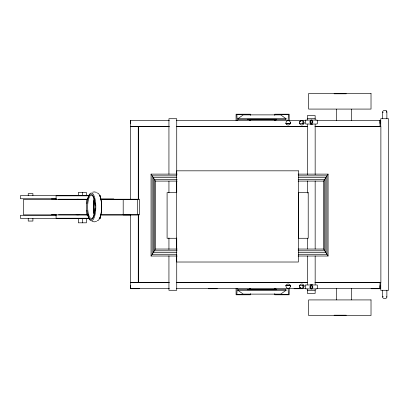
<?xml version="1.0" encoding="UTF-8"?>
<svg xmlns="http://www.w3.org/2000/svg" width="409" height="409" viewBox="0 0 409 409"><rect width="100%" height="100%" fill="white"/><g stroke="black" fill="none" stroke-linecap="round" stroke-linejoin="round"><path stroke-width="0.61" d="M177.169 256.019L151.054 256.019L151.054 174.116L177.169 174.116M237.159 288.396L236.842 294.449L249.72 294.449M249.403 120.604L249.47 119.397M275.789 289.603L275.855 288.396M288.1 120.604L288.417 114.551L275.538 114.551M290.349 286.627L290.39 286.198A2.203 2.203 0 0 0 287.087 284.286A2.203 2.203 0 0 0 287.087 288.105A2.203 2.203 0 0 0 290.39 286.198M299.587 286.198L299.628 285.763M303.948 286.627L303.989 286.198A2.203 2.203 0 0 0 300.687 284.286A2.203 2.203 0 0 0 300.687 288.105A2.203 2.203 0 0 0 303.989 286.198M290.221 123.646L290.298 123.395L286.075 123.395L286.152 123.646M303.826 123.646L303.902 123.395L299.679 123.395L299.756 123.646M286.152 285.354L286.075 285.605L290.298 285.605L290.221 285.354M299.756 285.354L299.679 285.605L303.902 285.605L303.826 285.354M285.865 119.362L286.09 118.712L280.656 114.873L243.289 114.873L237.849 118.712L238.079 119.362L285.865 119.362L286.09 118.712L237.849 118.712L238.079 119.362M238.079 289.638L237.849 290.288L243.289 294.127L280.656 294.127L286.09 290.288L285.865 289.638L238.079 289.638L237.849 290.288L286.09 290.288L285.865 289.638M382.727 111.468C383.473 110.006 386.076 110.006 386.822 111.468M386.669 112.383L386.822 112.092M382.727 296.908L383.131 296.351M386.822 297.532C386.076 298.994 383.473 298.994 382.727 297.532M151.054 256.019L155.553 249.045L155.553 181.09L151.054 174.116M298.13 256.019L328.069 256.019L323.57 249.045L323.57 181.09L328.069 174.116L298.13 174.116M276.694 119.244L247.251 119.244M247.251 289.756L276.694 289.756M299.362 121.514L302.89 120.266M96.565 221.433L94.275 221.852L91.984 221.433M92.598 192.199L94.275 191.908L96.565 192.322M334.102 93.789L346.28 93.789M249.72 114.551L236.842 114.551L237.159 120.604M307.353 118.712L315.16 118.717L315.16 119.985M169.392 120.328L130.461 120.328L130.461 199.086M176.417 120.328L305.978 120.328M316.827 120.328L380.012 120.328L380.012 126.514L314.915 126.514M285.554 123.446L290.661 123.446M302.788 123.446L304.061 123.446M130.461 126.468L138.257 126.468L138.257 199.086M169.035 126.437L138.406 126.437L138.406 199.086M176.693 126.437L307.502 126.437M315.155 126.437L380.881 126.437L380.881 282.563L315.155 282.563M130.461 126.514L169.392 126.514M176.417 126.514L307.256 126.514M176.857 175.86L152.179 175.86L152.179 254.275L176.857 254.275M298.473 175.86L326.944 175.86L326.944 254.275L298.473 254.275M176.852 177.603L153.303 177.603L153.303 252.532L176.852 252.532M298.452 177.603L325.82 177.603L325.82 252.532L298.452 252.532M177.174 179.346L154.428 179.346L154.428 250.789L177.174 250.789M298.161 179.346L324.695 179.346L324.695 250.789L298.161 250.789M155.553 181.09L177.174 181.09M298.135 181.09L323.57 181.09M176.688 192.593L167.092 192.593L167.092 238.273L176.688 238.273M89.162 195.625L20.45 195.625L20.45 198.743L56.161 198.743M99.949 195.625L100.343 195.625M88.957 195.824L56.089 195.824L56.089 199.556M51.406 198.948L56.084 198.948M100.149 198.948L113.794 198.948M58.477 199.229L87.817 199.229M100.578 199.229L139.484 199.229L139.484 214.827L100.578 214.827M87.797 199.306L23.543 199.306L23.543 214.899L88.405 214.899M100.696 199.372L130.435 199.372M51.406 214.546L56.084 214.546M58.477 214.827L88.456 214.827M100.353 214.97L130.435 214.97M56.161 215.277L20.45 215.277L20.45 218.396L89.418 218.396M89.586 218.232L56.089 218.232L56.089 214.495M99.07 218.232L100.333 218.232L100.333 216.361M99.949 218.396L100.343 218.396M155.553 249.045L177.174 249.045M298.135 249.045L323.57 249.045M130.461 282.486L169.392 282.486M176.417 282.486L307.256 282.486M314.915 282.486L380.012 282.486L380.012 288.672L316.827 288.672M130.461 282.532L138.257 282.532L138.257 214.372M169.035 282.563L138.406 282.563L138.406 214.377M176.693 282.563L307.502 282.563M285.554 285.554L290.661 285.554M302.788 285.554L304.061 285.554M169.392 288.672L130.461 288.672L130.461 214.372M176.417 288.672L305.978 288.672M139.438 288.734L130.619 288.734L130.619 285.615M208.493 288.734L217.312 288.734M294.071 288.734L302.89 288.734L299.362 287.486M371.091 288.734L379.91 288.734L379.91 285.615M307.353 290.288L315.16 290.283L315.16 289.015M275.538 294.449L288.417 294.449L288.1 288.396M334.102 315.211L346.28 315.211M386.418 110.911L386.669 111.176M383.131 112.649L382.727 112.092M386.669 296.617L386.822 296.908M303.948 122.373L303.989 122.802A2.203 2.203 0 0 1 300.687 124.714A2.203 2.203 0 0 1 300.687 120.895A2.203 2.203 0 0 1 303.989 122.802M299.587 122.802L299.628 123.237M290.349 122.373L290.39 122.802M275.789 119.397L275.855 120.604M249.403 288.396L249.47 289.603M386.873 111.78L386.873 118.595M386.873 290.405L386.873 297.22M382.676 111.78L382.676 118.595M382.676 290.405L382.676 297.22M380.753 126.371L380.753 118.717L388.55 118.717L388.55 290.283L380.753 290.283L380.753 282.629M379.91 120.266L379.91 123.385M351.5 109.188L351.5 120.604M351.5 288.396L351.5 299.812M336.454 109.188L336.454 120.604M336.454 288.396L336.454 299.812M328.069 174.116L328.069 256.019M315.16 124.433L315.16 174.633M315.16 180.988L315.16 248.979M315.16 255.973L315.16 284.567M315.155 118.712L315.155 115.594L307.353 115.594L307.363 119.985M315.155 290.288L315.155 293.406L307.353 293.406L307.363 289.015M307.363 124.433L307.363 174.633M307.363 180.988L307.363 193.063M307.363 238.176L307.363 248.979M307.363 255.973L307.363 284.567M302.89 120.89L302.89 123.385M302.89 285.615L302.89 288.11M289.178 120.604L289.178 114.213L274.771 114.213L274.771 115.374M289.178 288.396L289.178 294.787L274.771 294.787L274.771 293.626M274.771 119.443L274.771 120.604M274.771 288.396L274.771 289.557M250.487 115.374L250.487 114.213L236.08 114.213L236.08 120.604M250.487 119.443L250.487 120.604M250.487 288.396L250.487 289.557M250.487 293.626L250.487 294.787L236.08 294.787L236.08 288.396M176.734 174.203L176.734 118.717L168.937 118.717L168.937 174.203M176.734 181.223L176.734 192.7M176.734 237.987L176.734 249.464M176.734 255.845L176.734 290.283L168.937 290.283L168.937 255.845M168.937 181.223L168.937 192.7M168.937 237.987L168.937 249.464M130.619 120.266L130.619 123.385M100.333 195.824L100.333 197.69M93.912 199.306L93.912 214.275M86.57 199.306L86.57 214.899M86.422 195.62L86.422 192.455L78.318 192.455L78.318 195.62M86.422 218.386L86.422 222.813L78.318 222.813L78.318 218.386M82.373 192.455L82.373 195.62M82.373 218.386L82.373 222.813M32.904 195.512L32.904 193.595L28.226 193.595L28.226 195.512M32.904 218.493L32.904 221.049L28.226 221.049L28.226 218.493M312.721 124.045A2.203 2.203 0 0 1 310.273 124.045M311.065 120.052A2.203 2.203 0 0 1 311.924 120.052M311.924 288.948A2.203 2.203 0 0 1 311.065 288.948M310.273 284.955A2.203 2.203 0 0 1 312.721 284.955M99.673 195.804A12.791 4.09 -90 0 1 99.673 217.956M94.377 214.664A12.791 4.09 -90 0 1 93.722 210.722M93.549 207.992A12.791 4.09 -90 0 1 93.549 205.763M93.722 203.033A12.791 4.09 -90 0 1 94.275 199.546M94.208 213.999A11.697 3.742 90 0 1 94.208 199.756M95.082 208.406A11.697 3.742 -90 0 1 89.361 216.744A11.697 3.742 -90 0 1 89.361 197.015A11.697 3.742 -90 0 1 95.082 205.354M86.969 203.57A12.791 4.09 -90 0 1 93.267 196.402A12.791 4.09 -90 0 1 93.267 217.358A12.791 4.09 -90 0 1 86.969 210.19M87.526 199.94A13.88 4.438 -90 0 1 94.223 196.243A13.88 4.438 -90 0 1 94.223 217.511A13.88 4.438 -90 0 1 87.526 213.82M97.178 192.997A13.88 4.443 90 0 1 101.621 206.877A13.88 4.443 90 0 1 97.178 220.763M79.208 214.674A7.797 7.797 0 0 1 76.161 214.674M76.161 199.377A7.797 7.797 0 0 1 79.208 199.377M305.85 120.103L305.528 120.374L305.528 123.748L305.85 124.014L316.285 124.045L317.369 123.748L317.369 120.374L317.052 120.103L305.85 120.103M305.85 284.986L305.528 285.252L305.528 288.626L305.85 288.897L316.285 288.928L317.369 288.626L317.369 285.252L317.052 284.986L305.85 284.986M371.019 93.482L308.631 93.482L308.631 109.08L371.019 109.08L371.019 93.482M298.386 170.824L176.683 170.824L176.683 262.016L298.386 262.016L298.386 170.824M308.212 192.593L298.621 192.593L298.621 238.273L308.212 238.273L308.212 192.593M137.649 199.311L123.196 199.311L123.196 214.909L137.649 214.909L137.649 199.311M371.019 299.92L308.631 299.92L308.631 315.518L371.019 315.518L371.019 299.92M286.735 124.459A2.203 2.203 0 0 0 290.349 123.237A2.203 2.203 0 0 0 287.481 120.721A2.203 2.203 0 0 0 286.735 124.459M310.615 123.227A1.503 1.503 0 0 0 312.87 121.923A1.503 1.503 0 0 0 310.615 120.619A1.503 1.503 0 0 0 310.615 123.227M310.85 122.818A1.033 1.033 0 0 0 312.394 121.923A1.033 1.033 0 0 0 310.85 121.028A1.033 1.033 0 0 0 310.85 122.818M310.375 288.207A1.503 1.503 0 0 0 312.839 287.374A1.503 1.503 0 0 0 310.881 285.656A1.503 1.503 0 0 0 310.375 288.207M310.687 287.854A1.033 1.033 0 0 0 312.379 287.276A1.033 1.033 0 0 0 311.034 286.101A1.033 1.033 0 0 0 310.687 287.854"/></g></svg>
